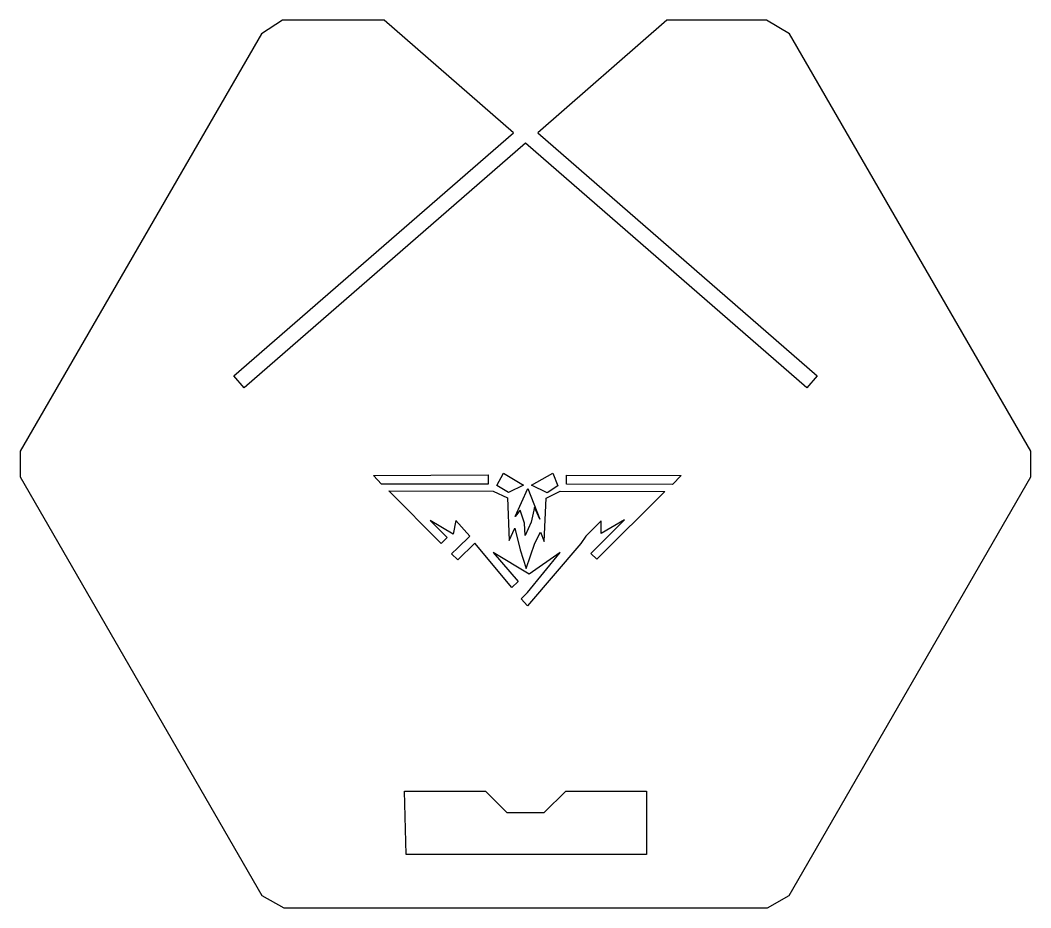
# Model space of a CAD drawing. Header units: millimetres. Extents: x -174 to 174, y -153 to 153.
import ezdxf

# ---------------------------------------------------------------- set-up
doc = ezdxf.new("R2010")
doc.units = ezdxf.units.MM
doc.layers.add('CUT', color=1, linetype='CONTINUOUS')

msp = doc.modelspace()

# ---------------------------------------------------------------- linework, layer by layer
at = {"layer": 'CUT'}
for points in [[(-97.02947, 26.27531), (-100.639282, 30.424918), (-4.173745, 114.341859), (-48.767259, 153.144475), (-83.832421, 153.159323), (-91.092324, 148.476247), (-174.278729, 4.394386), (-174.283683, -4.435137), (-90.888928, -148.865478), (-83.396445, -153.15336), (83.428923, -153.159323), (90.896928, -148.868141), (174.283683, -4.439269), (174.282075, 4.40837), (91.092785, 148.490038), (83.163994, 153.124889), (48.790089, 153.126117), (4.205578, 114.341325), (100.646367, 30.424305), (97.036025, 26.275156), (0.015684, 110.696468)], [(-0.652718, -7.26513), (-5.833658, -9.867852), (-9.884617, -7.385631), (-7.584435, -3.169144)], [(11.206114, -7.574155), (7.510072, -9.895799), (2.028624, -7.270743), (9.421609, -3.204758)], [(-12.912896, -3.77904), (-12.918189, -7.005692), (-49.709089, -6.928637), (-52.446065, -3.968294)], [(53.699809, -3.981882), (50.751322, -7.075713), (14.155784, -6.999068), (14.162277, -3.899074)], [(-24.915679, -24.212224), (-32.834774, -19.450755), (-26.974767, -25.335359), (-29.060049, -27.411924), (-47.128822, -9.267305), (-11.107332, -9.342748), (-6.161131, -11.721064), (-5.6372, -26.41064), (-3.727429, -22.154059), (-1.888685, -29.674594), (0.276907, -36.071165), (3.163267, -27.334356), (5.176985, -23.513191), (6.400375, -26.688733), (7.185477, -11.749017), (11.998086, -9.39114), (48.091332, -9.466734), (24.577991, -32.881788), (22.537229, -30.83246), (34.150087, -19.268144), (26.139304, -24.023159), (26.148622, -19.574289), (20.755654, -24.944715), (19.100157, -27.380961), (0.649443, -48.976833), (-1.445183, -46.479901), (0.659061, -44.384452), (11.953752, -30.559147), (1.31809, -38.07128), (-11.151666, -30.510755), (-2.582061, -40.577206), (-4.658627, -42.649264), (-17.531259, -27.30424), (-23.373641, -33.122201), (-25.531927, -30.954855), (-23.364924, -28.960355), (-19.248292, -24.86093), (-24.04467, -19.469165)], [(-0.301071, -20.365663), (-1.859815, -15.889927), (-3.566442, -18.101823), (0.857302, -8.481116), (4.907598, -19.081744), (3.052394, -14.895788), (2.001859, -20.050853), (-0.089774, -24.696072)], [(-13.828619, -112.867387), (-6.382839, -120.312937), (6.389394, -120.312937), (13.860289, -112.86887), (41.7685, -112.872635), (41.767029, -134.733978), (-41.156416, -134.72279), (-41.755778, -112.867387)]]:
    msp.add_lwpolyline(points, close=True, dxfattribs=at)

doc.saveas('drawing.dxf')
